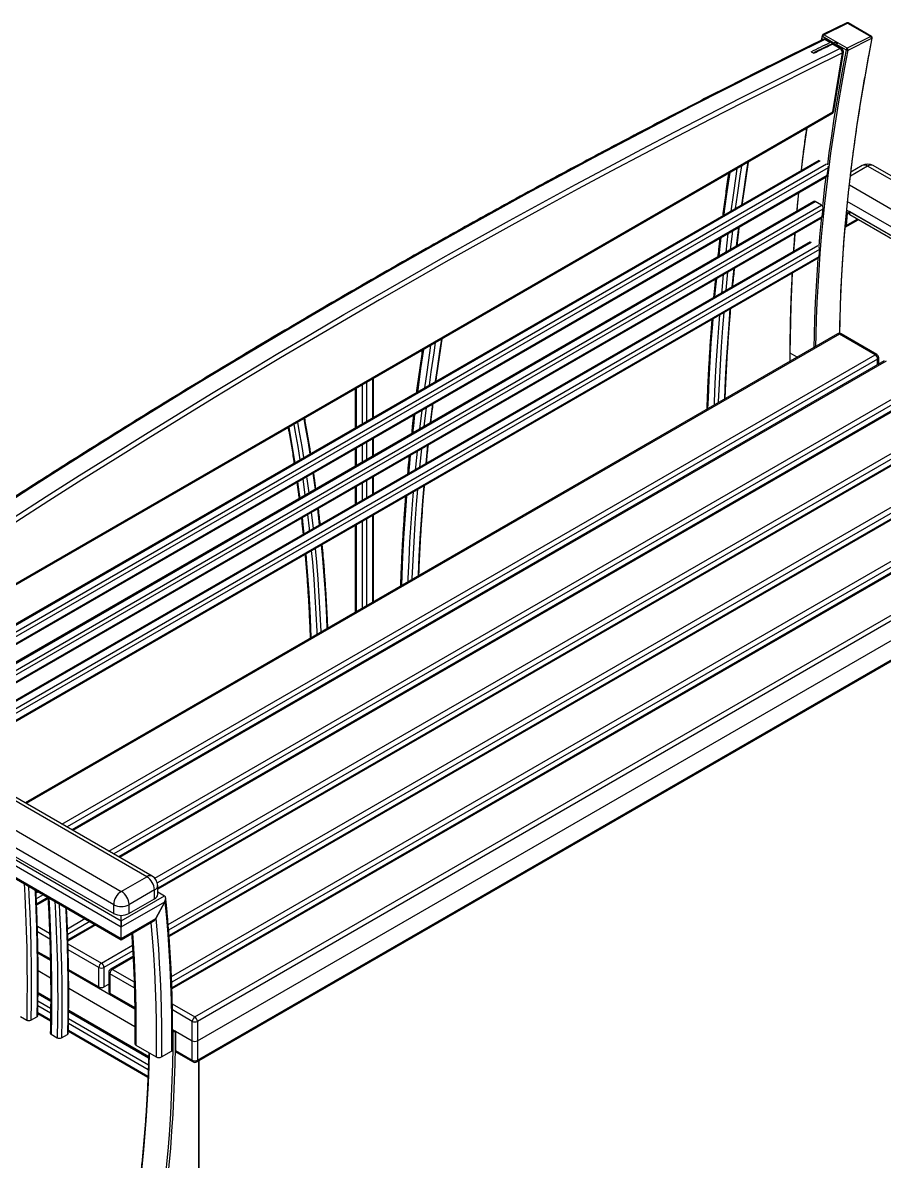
# Model space of a CAD drawing. Header units: millimetres. Extents: x 3058 to 8998, y -1361 to 2839.
# Drawn here: x 7140 to 8333, y 183 to 1761 of the extents above; entities that cross this region are included whole.
import ezdxf

# ---------------------------------------------------------------- set-up
doc = ezdxf.new("R2010")
doc.units = ezdxf.units.MM

# ---------------------------------------------------------------- blocks, each defined once
blk = doc.blocks.new('izometria')
for p, q in [((-2822.4, 1990.7), (-2855.4, 1974.5)), ((-2854.4, 1974.4), (-2821.4, 1990.6)), ((-2821.4, 1990.6), (-2788.9, 1971.9)), ((-2788, 1971.9), (-2820.5, 1990.7)), ((-2856.4, 1973.1), (-2857.7, 1966.8)), ((-2856.8, 1967.2), (-2855.8, 1972.3)), ((-2855.8, 1972.3), (-2840.1, 1963.3)), ((-2821.8, 1955.6), (-2854.4, 1974.4)), ((-2788.9, 1971.9), (-2821.8, 1955.6)), ((-2867, 1950.1), (-2838.4, 1964.1)), ((-2845.9, 1963.5), (-2853, 1967.6)), ((-2843.7, 1963.6), (-2850.8, 1967.7)), ((-2831.8, 1955.4), (-2842.4, 1961.5)), ((-2829.5, 1955.5), (-2840.1, 1961.6)), ((-2838.9, 1960.8), (-2835.6, 1962.4)), ((-2838.4, 1964.1), (-2835.6, 1962.4)), ((-2836, 1960.9), (-2823.3, 1953.6)), ((-2835.6, 1962.4), (-2835.7, 1961.8)), ((-2820.5, 1953.1), (-2787.6, 1969.4)), ((-2871.8, 1950.8), (-2868.2, 1948.8)), ((-2867.1, 1949.3), (-2867, 1950.1)), ((-2867, 1950.1), (-2866.3, 1949.7)), ((-2841.6, 1867.5), (-2828.5, 1949.1)), ((-2840.2, 1868.8), (-2827.1, 1950.3)), ((-4098.4, 1140.3), (-2842.7, 1865.2)), ((-4097.3, 1142.6), (-2841.6, 1867.5)), ((-2861.3, 1800.3), (-4093.9, 1088.8)), ((-4093.7, 1087.5), (-2859.2, 1800.2)), ((-4092.3, 1078.5), (-2850.7, 1795.3)), ((-4091.1, 1072.7), (-2847.9, 1790.4)), ((-2849.4, 1779.7), (-2847.9, 1790.4)), ((-2793.5, 1792.4), (-2817.3, 1778.6)), ((-2801, 1793.2), (-2816.7, 1784.1)), ((-2439.9, 1588.3), (-2793.5, 1792.4)), ((-2432.4, 1589.1), (-2786, 1793.2)), ((-4089.9, 1062.2), (-2850.7, 1777.6)), ((-4089.6, 1063.8), (-2849.4, 1779.7)), ((-2818.8, 1766.2), (-2475.3, 1567.9)), ((-2868.1, 1743.3), (-4086.8, 1039.8)), ((-4086.7, 1038.5), (-2866, 1743.2)), ((-4085.5, 1029.4), (-2857.5, 1738.3)), ((-2857.5, 1738.3), (-2866, 1743.2)), ((-2485.9, 1549.5), (-2821.8, 1743.4)), ((-4083.8, 1023.9), (-2855.1, 1733.1)), ((-4082.8, 1013.3), (-2857.8, 1720.4)), ((-4082.3, 1014.9), (-2856.6, 1722.5)), ((-2856.6, 1722.5), (-2855.1, 1733.1)), ((-2821.8, 1726.9), (-2823.2, 1710.1)), ((-2822.4, 1731.5), (-2485.9, 1537.3)), ((-2821.8, 1726.9), (-2819.7, 1728.1)), ((-2819.7, 1730), (-2819.7, 1726.9)), ((-2507.1, 1549.4), (-2818.2, 1729)), ((-2818.2, 1724.9), (-2818.2, 1729)), ((-2507.1, 1545.3), (-2818.2, 1724.9)), ((-2824.6, 1707.6), (-2806.4, 1718.1)), ((-2823.2, 1710.1), (-2807.9, 1718.9)), ((-2987, 1699), (-2990, 1672.9)), ((-2873.2, 1687.3), (-4081.2, 990)), ((-4081.1, 988.7), (-2871.1, 1687.2)), ((-4080.2, 979.4), (-2862.6, 1682.3)), ((-4074.6, 976.1), (-2859.9, 1677.3)), ((-2860.7, 1667.1), (-2859.9, 1677.3)), ((-4066.1, 971.2), (-2860.7, 1667.1)), ((-4064.9, 970.5), (-2861.8, 1665.1)), ((-2835.2, 1559.8), (-3960.4, 910.2)), ((-2832.7, 1559.5), (-3959, 909.3)), ((-2783.2, 1530.9), (-2832.7, 1559.5)), ((-2780.7, 1531.2), (-2830.2, 1559.8)), ((-3909.5, 880.8), (-2783.2, 1530.9)), ((-2901.2, 1533.8), (-2901.2, 1521.7)), ((-2891.1, 1527.5), (-2900.6, 1533)), ((-2900.6, 1522), (-2900.6, 1533)), ((-2779.7, 1524.8), (-3902.4, 876.7)), ((-2770.5, 1522.4), (-3895.7, 872.8)), ((-2768, 1522.2), (-3894.3, 872)), ((-2779.7, 1517.1), (-2779.7, 1524.8)), ((-2778.2, 1518), (-2778.2, 1526.8)), ((-3844.8, 843.4), (-2718.5, 1493.6)), ((-2715, 1487.5), (-3837.7, 839.3)), ((-2705.8, 1485.1), (-3831, 835.5)), ((-2703.3, 1484.8), (-3829.6, 834.6)), ((-3503.2, 1483.9), (-3503.2, 1429.8)), ((-3502, 1484.6), (-3502, 1430.5)), ((-3493.5, 1489.5), (-3493.5, 1435.4)), ((-3487.9, 1492.8), (-3487.9, 1438.6)), ((-3479.4, 1497.7), (-3479.4, 1443.5)), ((-3478.2, 1444.2), (-3478.2, 1498.3)), ((-3780.8, 805.6), (-2653.8, 1456.2)), ((-3411.2, 1454), (-3414.3, 1428)), ((-2650.3, 1450.1), (-3777.4, 799.4)), ((-2641.1, 1447.7), (-3776.9, 792)), ((-2638.6, 1447.5), (-3776.9, 790.3)), ((-3762.4, 741.6), (-2589.1, 1418.9)), ((-2585.6, 1412.8), (-3761.8, 733.8)), ((-2576.4, 1410.3), (-3761.2, 726.4)), ((-2573.9, 1410.1), (-3761.1, 724.8)), ((-3493.5, 1406.5), (-3493.5, 1382.3)), ((-3487.9, 1409.8), (-3487.9, 1385.6)), ((-3479.4, 1414.7), (-3479.4, 1390.5)), ((-3478.2, 1391.1), (-3478.2, 1415.4)), ((-3503.2, 1401), (-3503.2, 1376.7)), ((-3502, 1401.6), (-3502, 1377.4)), ((-3757.9, 669.5), (-2524.4, 1381.5)), ((-2520.9, 1375.4), (-3757.5, 661.5)), ((-2511.7, 1373), (-3757.3, 654)), ((-2509.2, 1372.8), (-3757.2, 652.3)), ((-3576, 1358.9), (-3572.9, 1336.5)), ((-3487.9, 1356.7), (-3487.9, 1332.5)), ((-3479.4, 1361.6), (-3479.4, 1337.4)), ((-3478.2, 1338.1), (-3478.2, 1362.3)), ((-3725.4, 613.5), (-2459.7, 1344.2)), ((-3503.2, 1347.9), (-3503.2, 1323.6)), ((-3502, 1348.6), (-3502, 1324.3)), ((-3493.5, 1353.5), (-3493.5, 1329.2)), ((-2456.2, 1338.1), (-3721.9, 607.4)), ((-3721.9, 580.4), (-2456.2, 1311.1)), ((-3478.2, 1188.6), (-3478.2, 1309.2)), ((-3503.2, 1294.8), (-3503.2, 1174.2)), ((-3502, 1295.5), (-3502, 1174.8)), ((-3493.5, 1300.4), (-3493.5, 1179.7)), ((-3487.9, 1303.7), (-3487.9, 1183)), ((-3479.4, 1308.6), (-3479.4, 1187.9)), ((-3722.9, 551.2), (-2457.2, 1281.9)), ((-3721.9, 553.5), (-2456.2, 1284.2)), ((-3791.9, 807.8), (-4145.5, 1011.9)), ((-3784.4, 808.6), (-4138, 1012.7)), ((-4180.8, 991.5), (-3827.3, 787.4)), ((-4216.2, 962.8), (-3827.3, 738.3)), ((-4208.8, 967), (-3827.3, 746.8)), ((-3837.9, 769), (-4191.4, 973.1)), ((-4216.2, 946.8), (-3827.3, 722.3)), ((-4191.4, 960.9), (-3837.9, 756.8)), ((-4214, 943.8), (-3827.3, 720.5)), ((-3827.3, 787.4), (-3791.9, 807.8)), ((-3781.3, 789.5), (-3816.7, 769)), ((-3781.3, 777.2), (-3781.3, 789.5)), ((-3776.9, 783.3), (-3776.9, 795.6)), ((-3945.5, 785.3), (-3942.5, 787)), ((-3935.4, 782.9), (-3945.1, 777.3)), ((-3929, 778.9), (-3944.7, 769.8)), ((-3928.9, 777.3), (-3944.7, 768.2)), ((-3827.3, 746.8), (-3767.4, 781.3)), ((-3827.3, 738.3), (-3767.1, 773)), ((-3816.7, 756.8), (-3781.3, 777.2)), ((-3767.1, 773), (-3779.5, 749.8)), ((-3776.9, 786.8), (-3767.4, 781.3)), ((-3837.9, 756.8), (-3837.9, 769)), ((-3816.7, 769), (-3816.7, 756.8)), ((-3779.5, 749.8), (-3767.1, 772.9)), ((-3901.9, 735.7), (-3877.8, 749.7)), ((-3870.7, 745.6), (-3901.6, 727.7)), ((-3864, 741.7), (-3901.3, 720.2)), ((-3827.3, 746.8), (-3827.3, 754.3)), ((-3827.3, 722.3), (-3779.5, 749.8)), ((-3827.3, 720.5), (-3783, 746.1)), ((-3943.6, 739.4), (-3926.7, 729.7)), ((-3926.4, 721.3), (-3943.4, 731.2)), ((-3862.6, 740.9), (-3901.3, 718.5)), ((-3827.3, 722.3), (-3827.3, 738.3)), ((-3901.2, 715), (-3854.8, 688.2)), ((-3854.8, 688.2), (-3812, 712.9)), ((-3942.8, 703.9), (-3925.6, 694)), ((-3925.6, 691.9), (-3942.8, 701.8)), ((-3858.4, 682.1), (-3901, 706.7)), ((-3811.5, 705), (-3851.3, 682.1)), ((-3811.1, 697.6), (-3842.1, 679.7)), ((-3811, 695.9), (-3839.6, 679.4)), ((-3900.4, 679.4), (-3858.4, 655.1)), ((-3858.4, 655.1), (-3858.4, 682.1)), ((-3851.3, 682.1), (-3851.3, 655.1)), ((-3839.6, 679.4), (-3809.5, 662)), ((-3925.2, 667.2), (-3942.6, 677.2)), ((-3808.7, 624.4), (-3900.4, 677.3)), ((-3844.6, 675.3), (-3844.6, 648.4)), ((-3843.2, 673.3), (-3843.2, 646.3)), ((-3809.3, 653.7), (-3843.2, 673.3)), ((-3925.1, 636.6), (-3942.7, 646.8)), ((-3808.5, 599.8), (-3900.2, 652.7)), ((-3851.3, 655.1), (-3844.6, 659)), ((-3942.8, 635.7), (-3925.2, 625.5)), ((-3942.7, 645.4), (-3925.1, 635.3)), ((-3843.2, 646.3), (-3808.7, 626.4)), ((-3756.7, 631.5), (-3725.4, 613.5)), ((-3943.1, 618.1), (-3925.4, 607.9)), ((-3943, 619.5), (-3925.4, 609.3)), ((-3942.9, 629.2), (-3925.2, 619)), ((-3900.3, 620.9), (-3789.5, 557)), ((-3789.4, 558.3), (-3900.2, 622.3)), ((-3729, 607.4), (-3756.5, 623.3)), ((-3966.9, 614.1), (-3958.4, 609.2)), ((-3952.8, 609.1), (-3944.3, 613.8)), ((-3900.4, 611.2), (-3789.8, 547.3)), ((-3900.4, 604.7), (-3790, 540.9)), ((-3729, 580.4), (-3729, 607.4)), ((-3721.9, 607.4), (-3721.9, 580.4)), ((-3924.5, 589.6), (-3916, 584.7)), ((-3910.3, 584.6), (-3901.9, 589.3)), ((-3900.6, 595), (-3790.4, 531.4)), ((-3900.6, 593.7), (-3790.5, 530)), ((-3756.3, 596.2), (-3729, 580.4)), ((-3756.3, 594.1), (-3755.5, 593.7)), ((-3752.3, 593.9), (-3752.7, 593.7)), ((-3752.3, 593.9), (-3729, 580.4)), ((-3752.3, 593.9), (-3752.3, 566.9)), ((-3807.1, 574.3), (-3779.1, 558.2)), ((-3729, 553.5), (-3729, 580.4)), ((-3721.9, 580.4), (-3721.9, 553.5)), ((-3771.8, 558.1), (-3757.9, 565.9)), ((-3752.3, 566.9), (-3729, 553.5)), ((-3751.3, 564.7), (-3727.9, 551.2)), ((-3720.1, 298.1), (-3720.1, 552.8)), ((-3719.6, 297.8), (-3719.6, 553.1))]:
    blk.add_line(p, q)
at = {"flags": 128}
for points in [[(-2853, 1967.6), (-2898.7, 1945.1), (-2944.5, 1922.2), (-2990.2, 1899.1), (-3036, 1875.7), (-3081.8, 1852), (-3127.6, 1828), (-3173.4, 1803.7), (-3219.2, 1779.1), (-3265, 1754.2), (-3310.8, 1729.1), (-3356.7, 1703.6), (-3402.5, 1677.9), (-3448.4, 1651.8), (-3494.2, 1625.5), (-3540.1, 1598.9), (-3585.9, 1572), (-3631.8, 1544.8), (-3677.6, 1517.3), (-3723.4, 1489.6), (-3769.3, 1461.6), (-3815.1, 1433.3), (-3860.9, 1404.7), (-3906.7, 1375.8), (-3952.5, 1346.6), (-3998.2, 1317.2)], [(-2871.8, 1950.8), (-2868.5, 1952.4), (-2865.3, 1954), (-2862.1, 1955.6), (-2858.8, 1957.2), (-2855.6, 1958.8), (-2852.4, 1960.4), (-2849.1, 1961.9), (-2845.9, 1963.5)], [(-2868.2, 1948.8), (-2865, 1950.4), (-2861.8, 1952), (-2858.5, 1953.5), (-2855.3, 1955.1), (-2852.1, 1956.7), (-2848.8, 1958.3), (-2845.6, 1959.9), (-2842.4, 1961.5)], [(-2787.6, 1969.4), (-2792.2, 1945.3), (-2796.6, 1921.3), (-2800.8, 1897.4), (-2804.7, 1873.5), (-2808.4, 1849.8), (-2811.8, 1826.1), (-2814.9, 1802.5), (-2817.8, 1779.1), (-2820.4, 1755.7), (-2822.8, 1732.4), (-2824.9, 1709.3), (-2826.8, 1686.3), (-2828.4, 1663.4), (-2829.8, 1640.6), (-2830.9, 1617.9), (-2831.7, 1595.4), (-2832.3, 1573), (-2832.5, 1560.4)], [(-3977, 1305), (-3931.2, 1334.4), (-3885.5, 1363.5), (-3839.7, 1392.4), (-3793.9, 1421), (-3748, 1449.3), (-3702.2, 1477.4), (-3656.4, 1505.1), (-3610.5, 1532.6), (-3564.7, 1559.7), (-3518.9, 1586.6), (-3473, 1613.3), (-3427.2, 1639.6), (-3381.3, 1665.6), (-3335.5, 1691.4), (-3289.6, 1716.8), (-3243.8, 1742), (-3198, 1766.9), (-3152.2, 1791.5), (-3106.4, 1815.7), (-3060.6, 1839.8), (-3014.8, 1863.5), (-2969, 1886.9), (-2923.2, 1910), (-2877.5, 1932.8), (-2831.8, 1955.4)], [(-2828.5, 1949.1), (-2874.2, 1926.6), (-2919.9, 1903.8), (-2965.7, 1880.6), (-3011.4, 1857.2), (-3057.2, 1833.5), (-3103, 1809.5), (-3148.8, 1785.3), (-3194.6, 1760.7), (-3240.4, 1735.8), (-3286.2, 1710.6), (-3332, 1685.2), (-3377.8, 1659.5), (-3423.6, 1633.4), (-3469.5, 1607.1), (-3515.3, 1580.5), (-3561.1, 1553.6), (-3606.9, 1526.5), (-3652.8, 1499), (-3698.6, 1471.3), (-3744.4, 1443.3), (-3790.2, 1415), (-3836, 1386.4), (-3881.8, 1357.5), (-3927.5, 1328.4), (-3973.3, 1299)], [(-2865.1, 1542.5), (-2864.8, 1558.4), (-2864.2, 1580.7), (-2863.3, 1603.2), (-2862.2, 1625.7), (-2860.8, 1648.4), (-2859.2, 1671.3), (-2857.3, 1694.2), (-2855.2, 1717.3), (-2852.9, 1740.4), (-2850.2, 1763.7), (-2847.4, 1787.1), (-2844.3, 1810.5), (-2840.9, 1834.1), (-2837.3, 1857.7), (-2833.5, 1881.5), (-2829.4, 1905.3), (-2825.1, 1929.2), (-2820.5, 1953.1)], [(-2823.3, 1953.6), (-2827.9, 1929.6), (-2832.2, 1905.7), (-2836.3, 1881.8), (-2840.1, 1858.1), (-2843.7, 1834.4), (-2847.1, 1810.8), (-2849.3, 1794)], [(-2885.1, 1786.6), (-2882.7, 1806.1), (-2879.6, 1829.6), (-2877.4, 1845.1)], [(-2984.6, 1783.3), (-2988.4, 1756.9), (-2992.1, 1730.3), (-2992.8, 1724.4)], [(-2974.5, 1789.1), (-2976.1, 1778.6), (-2980, 1752), (-2983, 1730.1)], [(-2968.2, 1792.7), (-2970.4, 1778.6), (-2974.3, 1752), (-2976.8, 1733.7)], [(-2959.6, 1797.7), (-2961.7, 1783.6), (-2965.6, 1757), (-2968.2, 1738.6)], [(-2851.5, 1777.2), (-2853.1, 1763.9), (-2855.7, 1740.6), (-2856.1, 1736.9)], [(-2891.2, 1730), (-2890.6, 1736.2), (-2888.6, 1755.8)], [(-2857.7, 1720.5), (-2858, 1717.5), (-2860.1, 1694.4), (-2861.3, 1681)], [(-2818.2, 1729), (-2818.8, 1729.4), (-2819.1, 1729.6)], [(-2972.2, 1707.5), (-2972.7, 1704), (-2975.4, 1681.4)], [(-2996.7, 1693.3), (-2998.6, 1677.5), (-2999.7, 1667.4)], [(-2980.8, 1702.5), (-2981.3, 1699), (-2984, 1676.5)], [(-2895.7, 1674.3), (-2894.5, 1690.2), (-2893.8, 1699.7)], [(-2862.5, 1664.7), (-2863.6, 1648.6), (-2865, 1625.8), (-2866.1, 1603.3), (-2867, 1580.8), (-2867.6, 1558.4), (-2867.9, 1540.9)], [(-2993.4, 1642.2), (-2995.6, 1620.3), (-2995.9, 1616.5)], [(-2987.4, 1645.7), (-2989.9, 1620.3), (-2989.9, 1619.9)], [(-2978.8, 1650.6), (-2981.4, 1625.2), (-2981.4, 1624.9)], [(-2900.6, 1533), (-2900.5, 1555), (-2900.1, 1577.2), (-2899.5, 1599.6), (-2898.6, 1622), (-2897.5, 1644.4)], [(-3002.9, 1636.7), (-3004.1, 1625.2), (-3005.4, 1611)], [(-2984.2, 1594.4), (-2985.9, 1573.3), (-2987.8, 1547.5), (-2989.4, 1521.8), (-2990.8, 1496.2), (-2992, 1470.8), (-2992, 1469.2)], [(-3008, 1580.7), (-3008.6, 1573.2), (-3010.5, 1547.4), (-3012.1, 1521.8), (-3013.5, 1496.2), (-3014.6, 1470.8), (-3015.1, 1455.9)], [(-2998.7, 1586.1), (-3000.1, 1568.3), (-3002, 1542.5), (-3003.6, 1516.9), (-3005, 1491.3), (-3006.1, 1465.9), (-3006.3, 1461)], [(-2992.7, 1589.5), (-2994.4, 1568.3), (-2996.3, 1542.6), (-2997.9, 1516.9), (-2999.3, 1491.3), (-3000.5, 1465.9), (-3000.5, 1464.3)], [(-3392.5, 1547.8), (-3394.6, 1533.7), (-3398.5, 1507.1), (-3401.1, 1488.8)], [(-3383.9, 1552.8), (-3386, 1538.7), (-3389.9, 1512.1), (-3392.4, 1493.7)], [(-3408.9, 1538.4), (-3412.7, 1511.9), (-3416.3, 1485.4), (-3417.1, 1479.5)], [(-3398.8, 1544.2), (-3400.4, 1533.7), (-3404.2, 1507), (-3407.2, 1485.2)], [(-3405.1, 1457.6), (-3405.5, 1454.1), (-3408.2, 1431.5)], [(-3396.5, 1462.5), (-3396.9, 1459.1), (-3399.7, 1436.5)], [(-3583.4, 1437.6), (-3581.2, 1426), (-3577.3, 1403.9), (-3574.8, 1388.5)], [(-3574.7, 1442.6), (-3572.6, 1431), (-3568.7, 1408.8), (-3566.2, 1393.4)], [(-3421, 1448.4), (-3422.8, 1432.6), (-3424, 1422.4)], [(-3595.4, 1430.7), (-3591.5, 1408.7), (-3587.9, 1386.4), (-3587.1, 1381.4)], [(-3588.5, 1434.6), (-3586.9, 1426), (-3583, 1403.8), (-3580, 1385.4)], [(-3403.1, 1405.7), (-3405.6, 1380.3), (-3405.7, 1379.9)], [(-3427.2, 1391.7), (-3428.3, 1380.2), (-3429.7, 1366.1)], [(-3417.7, 1397.3), (-3419.8, 1375.3), (-3420.2, 1371.5)], [(-3411.6, 1400.7), (-3414.2, 1375.4), (-3414.2, 1375)], [(-3570.7, 1362), (-3570.3, 1359), (-3567.6, 1339.5)], [(-3562.1, 1366.9), (-3561.7, 1363.9), (-3559, 1344.5)], [(-3583.2, 1354.8), (-3581.3, 1341.1), (-3580.2, 1332.3)], [(-3422.9, 1341.1), (-3424.4, 1323.4), (-3426.2, 1297.6), (-3427.9, 1272), (-3429.2, 1246.4), (-3430.4, 1221), (-3430.6, 1216.1)], [(-3417, 1344.6), (-3418.7, 1323.4), (-3420.6, 1297.6), (-3422.2, 1272), (-3423.6, 1246.4), (-3424.7, 1221), (-3424.8, 1219.4)], [(-3408.4, 1349.5), (-3410.2, 1328.4), (-3412.1, 1302.6), (-3413.7, 1276.9), (-3415.1, 1251.3), (-3416.2, 1225.9), (-3416.3, 1224.3)], [(-3432.3, 1335.8), (-3432.8, 1328.3), (-3434.7, 1302.5), (-3436.4, 1276.8), (-3437.7, 1251.3), (-3438.9, 1225.9), (-3439.4, 1211)], [(-3569.5, 1309.6), (-3567.3, 1290.3), (-3566.9, 1286.9)], [(-3564.2, 1312.7), (-3561.6, 1290.3), (-3561.6, 1289.9)], [(-3555.6, 1317.6), (-3553.1, 1295.2), (-3553, 1294.9)], [(-3576.9, 1305.3), (-3575.8, 1295.2), (-3574.4, 1282.5)], [(-3558.8, 1262.7), (-3557.1, 1243.6), (-3555.2, 1219.9), (-3553.5, 1196.2), (-3552.1, 1172.2), (-3551, 1148.1), (-3550.9, 1146.6)], [(-3550.3, 1267.6), (-3548.5, 1248.5), (-3546.7, 1224.8), (-3545, 1201.1), (-3543.6, 1177.1), (-3542.5, 1153), (-3542.5, 1151.5)], [(-3571.8, 1255.2), (-3571.2, 1248.4), (-3569.3, 1224.8), (-3567.7, 1201), (-3566.3, 1177.1), (-3565.2, 1153), (-3564.6, 1138.7)], [(-3564.2, 1259.6), (-3562.7, 1243.5), (-3560.8, 1219.9), (-3559.2, 1196.1), (-3557.8, 1172.2), (-3556.7, 1148.1), (-3556.5, 1143.4)], [(-3961.8, 798.2), (-3960.9, 781.6), (-3959.8, 757.5), (-3958.9, 733.1), (-3958.3, 708.6), (-3958, 684), (-3957.9, 659.2), (-3958, 634.3), (-3958.4, 609.2)], [(-3956, 794.8), (-3955.3, 781.6), (-3954.1, 757.4), (-3953.3, 733.1), (-3952.7, 708.6), (-3952.3, 683.9), (-3952.2, 659.1), (-3952.4, 634.2), (-3952.8, 609.1)], [(-3946.9, 789.6), (-3946.8, 786.4), (-3945.6, 762.2), (-3944.8, 737.9), (-3944.2, 713.3), (-3943.8, 688.7), (-3943.7, 663.8), (-3943.9, 638.9), (-3944.3, 613.8)], [(-3927.9, 778.6), (-3927, 762.1), (-3925.9, 737.9), (-3925, 713.5), (-3924.4, 689.1), (-3924, 664.4), (-3923.9, 639.6), (-3924.1, 614.7), (-3924.5, 589.6)], [(-3919.4, 773.7), (-3918.5, 757.2), (-3917.4, 733), (-3916.5, 708.6), (-3915.9, 684.2), (-3915.5, 659.5), (-3915.4, 634.7), (-3915.6, 609.8), (-3916, 584.7)], [(-3913.5, 770.3), (-3912.8, 757.1), (-3911.7, 732.9), (-3910.9, 708.6), (-3910.2, 684.1), (-3909.9, 659.5), (-3909.8, 634.7), (-3909.9, 609.7), (-3910.3, 584.6)], [(-3904.5, 765.1), (-3904.3, 761.9), (-3903.2, 737.7), (-3902.4, 713.4), (-3901.8, 688.8), (-3901.4, 664.2), (-3901.3, 639.3), (-3901.5, 614.4), (-3901.9, 589.3)], [(-3767.1, 772.9), (-3764.9, 750.6), (-3763, 728.2), (-3761.4, 705.6), (-3760.1, 682.8), (-3759.1, 659.7), (-3758.3, 636.5), (-3757.9, 613.1), (-3757.8, 589.6), (-3757.9, 565.9)], [(-3827.3, 738.3), (-3827.3, 739.2), (-3827.3, 740.2), (-3827.3, 741.3), (-3827.3, 742.5), (-3827.3, 743.7), (-3827.3, 744.8), (-3827.3, 745.8), (-3827.3, 746.8)], [(-3827.3, 746.8), (-3827.3, 745.8), (-3827.3, 744.8), (-3827.3, 743.7), (-3827.3, 742.5), (-3827.3, 741.3), (-3827.3, 740.2), (-3827.3, 739.2), (-3827.3, 738.3)], [(-3786.4, 744.1), (-3784.5, 723), (-3782.8, 700.1), (-3781.4, 676.9), (-3780.4, 653.5), (-3779.6, 630), (-3779.1, 606.2), (-3779, 582.3), (-3779.1, 558.2)], [(-3779.5, 749.8), (-3777.7, 729.2), (-3776, 708.4), (-3774.7, 687.4), (-3773.5, 666.2), (-3772.7, 644.9), (-3772.1, 623.4), (-3771.7, 601.8), (-3771.6, 580), (-3771.8, 558.1)], [(-3811.8, 729.5), (-3810.8, 716.2), (-3809.4, 693.1), (-3808.4, 669.7), (-3807.6, 646.1), (-3807.1, 622.4), (-3807, 598.4), (-3807.1, 574.3)], [(-3827.3, 720.5), (-3827.3, 720.5), (-3827.3, 720.7), (-3827.3, 721.1), (-3827.3, 721.6), (-3827.3, 722.3)], [(-3827.3, 722.3), (-3827.3, 721.5), (-3827.3, 721), (-3827.3, 720.6), (-3827.3, 720.5), (-3827.3, 720.5)], [(-3781.7, 266.7), (-3778.1, 290.8), (-3774.7, 314.8), (-3771.7, 338.7), (-3768.9, 362.5), (-3766.4, 386.2), (-3764.1, 409.7), (-3762.1, 433.2), (-3760.3, 456.5), (-3758.9, 479.7), (-3757.7, 502.8), (-3756.7, 525.7), (-3756, 548.5), (-3755.6, 571.2), (-3755.5, 593.7)], [(-3752.7, 593.7), (-3752.8, 571), (-3753.2, 548.2), (-3753.9, 525.2), (-3754.9, 502.1), (-3756.1, 478.8), (-3757.6, 455.4), (-3759.4, 431.9), (-3761.4, 408.3), (-3763.7, 384.5), (-3766.3, 360.6), (-3769.1, 336.6), (-3772.2, 312.5), (-3775.6, 288.3), (-3779.2, 264)], [(-3788.7, 563.7), (-3789.2, 544.8), (-3790.2, 521.9), (-3791.4, 498.9), (-3792.8, 475.8), (-3794.6, 452.6), (-3796.6, 429.2), (-3798.8, 405.7), (-3801.3, 382.1), (-3804.1, 358.4), (-3807.1, 334.6), (-3810.4, 310.7), (-3814, 286.7)]]:
    blk.add_lwpolyline(points, dxfattribs=at)
for centre, radius, start, end in [((-2821.5, 1989), 2, 60.0027, 116.2103), ((-2822, 1989.8), 1.04, 55.4238, 112.3451), ((-2820.9, 1989.9), 0.919, 63.5689, 121.9923), ((-2854.5, 1972.7), 2, 116.2103, 168.9391), ((-2855.5, 1973.2), 0.887, 184.2476, 250.7693), ((-2852.8, 1971.8), 3.07, 120.1476, 169.1169), ((-2855, 1973.6), 1.04, 55.4344, 112.3401), ((-2788.4, 1971.1), 0.919, 63.5689, 121.9923), ((-2790.5, 1969.4), 2.89, 358.3762, 56.854), ((-2789, 1970.2), 2, 0, 60.0027), ((-2853.3, 1963.4), 5, 60.0027, 116.0862), ((-2854.5, 1965.5), 2.61, 55.4576, 112.2912), ((-2851.8, 1965.6), 2.3, 63.6876, 121.6847), ((-2844.8, 1961.8), 2.08, 5.2894, 123.5203), ((-2841.2, 1959.5), 2.3, 63.6876, 121.6847), ((-2787.6, 1970), 0.654, 275.9167, 340.0623), ((-2789, 1970.2), 2, 348.7759, 0), ((-2830.6, 1953.4), 2.3, 63.6876, 121.6847), ((-2835.7, 1949.3), 7.22, 358.247, 56.8345), ((-2832, 1951.1), 5, 360, 60.0027), ((-2828.8, 1950.9), 1.8, 280.2864, 343.0721), ((-2832, 1951.1), 5, 350.8678, 360), ((-2820.3, 1953), 3.07, 120.1476, 169.1169), ((-2821.3, 1957.1), 4.07, 241.0209, 281.5073), ((-2823.4, 1953.2), 2.89, 358.3787, 56.8486), ((-2845.2, 1869.6), 5, 299.9973, 350.8678), ((-2844.1, 1867.3), 2.5, 305.5133, 5.7986), ((-2841.9, 1869.3), 1.8, 280.2876, 343.0731), ((-2793.5, 1780.2), 15, 60.0027, 119.9973), ((-2797.9, 1786.4), 7.48, 54.082, 114.6071), ((-2789.1, 1786.4), 7.48, 65.3932, 125.9177), ((-2817.2, 1727.2), 2.51, 185.6927, 245.6268), ((-2832.7, 1555.4), 5, 60.0027, 119.9973), ((-2834.2, 1557.5), 2.51, 54.3828, 114.3071), ((-2831.3, 1557.5), 2.51, 65.693, 125.6175), ((-2900.2, 1533.8), 0.954, 183.6227, 247.4254), ((-2781.8, 1528.9), 2.51, 65.693, 125.6175), ((-2787.4, 1524.5), 7.68, 2.6055, 57.3944), ((-2783.2, 1526.8), 5, 0, 60.0027), ((-2780.7, 1527.1), 2.51, 294.3751, 354.3044), ((-3787.5, 801.6), 7.66, 66.1856, 125.1253), ((-3804.2, 788.5), 22.9, 2.3869, 57.6133), ((-3791.9, 795.6), 15, 0, 60.0027), ((-3784.4, 796.3), 7.48, 294.0751, 354.6048), ((-3815, 768.1), 22.9, 122.3868, 177.6132), ((-3839.5, 768.1), 22.9, 2.3869, 57.6133), ((-3784.5, 784.2), 7.66, 294.8679, 353.812), ((-3827.3, 789.3), 22.9, 242.3909, 297.609), ((-3827.3, 777.1), 22.9, 242.3909, 297.609), ((-3850.7, 681.7), 7.68, 122.6052, 177.395), ((-3854.8, 688.9), 7.69, 242.6093, 297.3907), ((-3859, 681.7), 7.68, 2.6055, 57.3943), ((-3839.6, 675.3), 5, 119.9973, 180), ((-3835.5, 672.9), 7.68, 122.6052, 177.395), ((-3841.1, 677.4), 2.51, 54.3826, 114.3074), ((-3842.1, 675.6), 2.51, 185.6946, 245.6271), ((-3854.8, 661.9), 7.69, 242.6093, 297.3907), ((-3842.1, 648.6), 2.51, 185.6946, 245.6271), ((-3945, 615.5), 1.94, 292.8607, 352.9673), ((-3955.5, 614.8), 6.28, 242.431, 295.92), ((-3721.3, 607), 7.68, 122.6052, 177.395), ((-3725.4, 614.2), 7.68, 242.6091, 297.3909), ((-3729.6, 607), 7.68, 2.6053, 57.3945), ((-3923.7, 591.4), 1.95, 184.4952, 246.7388), ((-3913.1, 590.3), 6.28, 242.431, 295.92), ((-3902.6, 591.1), 1.94, 292.8607, 352.9673), ((-3806.1, 576.7), 2.54, 184.672, 246.5926), ((-3758.9, 568.2), 2.56, 293.4508, 353.4884), ((-3725.4, 587.2), 7.68, 242.6091, 297.3909), ((-3775.4, 565.3), 8.1, 242.4994, 296.4889), ((-3749.9, 566.7), 2.46, 173.6997, 234.9868), ((-3725.4, 560.3), 7.68, 242.6091, 297.3909), ((-3726.6, 553.2), 2.4, 172.7434, 235.9431), ((-3724.6, 553.3), 2.68, 307.6937, 3.6198), ((-3725.4, 555.5), 5, 240.0027, 299.9973)]:
    blk.add_arc(centre, radius, start, end)
for centre, major_axis, ratio, start_param, end_param in [((-2850.7, 1792), (-1.35, 3.81), 0.66655, 4.050434, 4.575921), ((-2852.2, 1781.4), (-1.35, 3.81), 0.66655, 3.264954, 4.050434), ((-2866.5, 1739.7), (-1.35, 3.81), 0.66655, 5.62123, 6.406547), ((-2858, 1734.8), (-1.35, 3.81), 0.66655, 4.050434, 5.62123), ((-2859.5, 1724.1), (-1.35, 3.81), 0.66655, 3.264954, 4.050434), ((-2825.4, 1729.1), (-2.14, 4.76), 0.634135, 3.991617, 4.710104), ((-2826.9, 1712.2), (-2.14, 4.76), 0.634135, 3.206138, 3.991617), ((-2862.8, 1678.9), (-1.71, 3.63), 0.625261, 3.979024, 4.756937), ((-2863.5, 1668.7), (-1.71, 3.63), 0.625261, 3.193545, 3.979024), ((-3770.7, 775.1), (3.2, 6.22), 0.606584, 4.683509, 6.254305), ((-3783.2, 751.9), (3.2, 6.22), 0.606584, 3.898029, 4.683509)]:
    blk.add_ellipse(centre, major_axis=major_axis, ratio=ratio, start_param=start_param, end_param=end_param)
for points, knots in [([(-2855.5, 1967.9), (-2863.1, 1964.1), (-2885.1, 1953.3), (-2921.7, 1935.2), (-2965.1, 1913.4), (-3008.5, 1891.4), (-3051.9, 1869.1), (-3095.4, 1846.5), (-3138.8, 1823.6), (-3182.3, 1800.5), (-3225.8, 1777.2), (-3269.3, 1753.6), (-3312.8, 1729.7), (-3356.3, 1705.5), (-3399.7, 1681.1), (-3443.2, 1656.5), (-3486.7, 1631.5), (-3530.2, 1606.4), (-3573.7, 1580.9), (-3617.2, 1555.2), (-3660.7, 1529.3), (-3704.2, 1503.1), (-3747.7, 1476.6), (-3791.2, 1449.9), (-3834.7, 1422.9), (-3878.1, 1395.7), (-3921.6, 1368.2), (-3965, 1340.5), (-4008.4, 1312.5), (-4051.8, 1284.3), (-4095, 1256), (-4123.7, 1236.9), (-4138, 1227.5)], [0, 0, 0, 0, 0.017835, 0.051721, 0.085607, 0.119492, 0.153378, 0.187264, 0.221149, 0.255035, 0.288921, 0.322806, 0.356692, 0.390578, 0.424463, 0.458349, 0.492234, 0.52612, 0.560006, 0.593891, 0.627777, 0.661662, 0.695548, 0.729433, 0.763319, 0.797205, 0.83109, 0.864975, 0.898861, 0.932746, 0.966632, 1, 1, 1, 1]), ([(-2820.4, 1751.3), (-2819.6, 1758.4), (-2818.1, 1772.8), (-2815.5, 1794.4), (-2812.6, 1816.3), (-2809.6, 1838.3), (-2806.3, 1860.4), (-2802.8, 1882.5), (-2799.1, 1904.7), (-2795.2, 1927), (-2791.2, 1948.7), (-2788.4, 1963), (-2787, 1969.8)], [0, 0, 0, 0, 0.099225, 0.200294, 0.301363, 0.402433, 0.503503, 0.604573, 0.705644, 0.806715, 0.907786, 1, 1, 1, 1]), ([(-2878.2, 1844.7), (-2879.1, 1838.6), (-2881, 1825.1), (-2883.5, 1805.6), (-2885.1, 1792.2), (-2885.8, 1786.2)], [0, 0, 0, 0, 0.311393, 0.690413, 1, 1, 1, 1]), ([(-2967.1, 1739.3), (-2966.7, 1742), (-2965.2, 1753.1), (-2962.4, 1772.5), (-2959.9, 1789.5), (-2958.6, 1798.1), (-2958.5, 1798.3)], [0, 0, 0, 0, 0.140389, 0.563943, 0.987499, 1, 1, 1, 1]), ([(-2986.1, 1782.4), (-2986.4, 1780.5), (-2988, 1770.2), (-2990.6, 1751.7), (-2993, 1733.9), (-2994.2, 1724.6), (-2994.3, 1723.5)], [0, 0, 0, 0, 0.0951882, 0.5213049, 0.9474237, 1, 1, 1, 1]), ([(-2889.3, 1755.4), (-2889.9, 1749.6), (-2890.8, 1741), (-2891.6, 1732.5), (-2891.8, 1729.6)], [0, 0, 0, 0, 0.666334, 1, 1, 1, 1]), ([(-2832, 1560.3), (-2831.8, 1567.2), (-2831.6, 1580.9), (-2831, 1601.8), (-2830.2, 1622.8), (-2829.1, 1643.9), (-2827.8, 1665.1), (-2826.3, 1686.4), (-2824.6, 1707.8), (-2823.2, 1723.8), (-2822.3, 1732.6), (-2822.1, 1734.3)], [0, 0, 0, 0, 0.121279, 0.242809, 0.364339, 0.48587, 0.607401, 0.728933, 0.850465, 0.971997, 1, 1, 1, 1]), ([(-2974.3, 1682), (-2973.7, 1687.3), (-2972.7, 1696), (-2971.6, 1704.7), (-2971.1, 1708.1)], [0, 0, 0, 0, 0.605658, 1, 1, 1, 1]), ([(-2998.2, 1692.5), (-2998.8, 1687.3), (-2999.8, 1678.6), (-3000.8, 1670), (-3001.1, 1666.5)], [0, 0, 0, 0, 0.60293, 1, 1, 1, 1]), ([(-2894.5, 1699.3), (-2894.6, 1697.7), (-2895.3, 1689.3), (-2895.9, 1680.8), (-2896.3, 1674)], [0, 0, 0, 0, 0.1819501, 1, 1, 1, 1]), ([(-2980.3, 1625.5), (-2979.6, 1633.1), (-2978.7, 1641.7), (-2977.8, 1650.3), (-2977.7, 1651.2)], [0, 0, 0, 0, 0.8915153, 1, 1, 1, 1]), ([(-2898.2, 1644.1), (-2898.4, 1639.4), (-2899, 1627.6), (-2899.8, 1608.9), (-2900.5, 1587.7), (-2901, 1566.6), (-2901.2, 1548.7), (-2901.2, 1537.8), (-2901.2, 1533.8)], [0, 0, 0, 0, 0.124633, 0.316, 0.507368, 0.698737, 0.890105, 1, 1, 1, 1]), ([(-3004.3, 1635.9), (-3004.6, 1633), (-3005.5, 1624.5), (-3006.3, 1615.9), (-3006.8, 1610.2)], [0, 0, 0, 0, 0.3290901, 1, 1, 1, 1]), ([(-2990.9, 1469.9), (-2990.7, 1472.9), (-2990.3, 1483.8), (-2989.4, 1502.7), (-2988.1, 1526.7), (-2986.5, 1550.9), (-2984.9, 1573.6), (-2983.6, 1588.4), (-2983.1, 1595.1)], [0, 0, 0, 0, 0.072058, 0.264567, 0.457077, 0.649588, 0.842099, 1, 1, 1, 1]), ([(-3009.4, 1579.9), (-3009.4, 1579.4), (-3010.1, 1570.7), (-3011.3, 1554), (-3012.9, 1529.7), (-3014.3, 1505.6), (-3015.4, 1481.5), (-3016.1, 1464.7), (-3016.4, 1456), (-3016.4, 1455.2)], [0, 0, 0, 0, 0.012107, 0.20569, 0.399274, 0.592858, 0.786443, 0.980029, 1, 1, 1, 1]), ([(-3391.3, 1494.4), (-3391, 1497.1), (-3389.5, 1508.2), (-3386.7, 1527.6), (-3384.2, 1544.5), (-3382.8, 1553.2), (-3382.8, 1553.4)], [0, 0, 0, 0, 0.140389, 0.563943, 0.987499, 1, 1, 1, 1]), ([(-3410.4, 1537.5), (-3410.7, 1535.6), (-3412.2, 1525.3), (-3414.8, 1506.7), (-3417.3, 1489), (-3418.5, 1479.7), (-3418.6, 1478.6)], [0, 0, 0, 0, 0.095188, 0.521305, 0.947424, 1, 1, 1, 1]), ([(-3398.5, 1437.1), (-3397.9, 1442.4), (-3396.9, 1451), (-3395.8, 1459.7), (-3395.4, 1463.2)], [0, 0, 0, 0, 0.605658, 1, 1, 1, 1]), ([(-3564.8, 1394.2), (-3565.3, 1397.1), (-3566.9, 1407.1), (-3569.7, 1423.5), (-3572.1, 1436.9), (-3573.3, 1443.4)], [0, 0, 0, 0, 0.17624, 0.602201, 1, 1, 1, 1]), ([(-3422.4, 1447.6), (-3423.1, 1442.4), (-3424.1, 1433.7), (-3425, 1425.1), (-3425.4, 1421.6)], [0, 0, 0, 0, 0.602929, 1, 1, 1, 1]), ([(-3596.2, 1430.2), (-3595.9, 1428.5), (-3594.3, 1419.9), (-3591.6, 1404.2), (-3589.2, 1389.5), (-3588.1, 1381.6), (-3587.9, 1380.9)], [0, 0, 0, 0, 0.1056, 0.529321, 0.953039, 1, 1, 1, 1]), ([(-3404.6, 1380.6), (-3403.8, 1388.2), (-3403, 1396.8), (-3402.1, 1405.4), (-3402, 1406.3)], [0, 0, 0, 0, 0.891515, 1, 1, 1, 1]), ([(-3428.6, 1390.9), (-3428.9, 1388.1), (-3429.8, 1379.5), (-3430.5, 1371), (-3431, 1365.3)], [0, 0, 0, 0, 0.32909, 1, 1, 1, 1]), ([(-3557.7, 1345.2), (-3558.4, 1350.3), (-3559.4, 1357.8), (-3560.5, 1365.3), (-3560.8, 1367.7)], [0, 0, 0, 0, 0.6754586, 1, 1, 1, 1]), ([(-3584.1, 1354.3), (-3583.4, 1349.7), (-3582.4, 1342.3), (-3581.5, 1334.7), (-3581.1, 1331.7)], [0, 0, 0, 0, 0.604941, 1, 1, 1, 1]), ([(-3415.1, 1225), (-3415, 1228), (-3414.6, 1238.8), (-3413.7, 1257.8), (-3412.4, 1281.8), (-3410.8, 1305.9), (-3409.1, 1328.7), (-3407.9, 1343.5), (-3407.3, 1350.2)], [0, 0, 0, 0, 0.072058, 0.264567, 0.457077, 0.649588, 0.842099, 1, 1, 1, 1]), ([(-3433.6, 1335), (-3433.7, 1334.5), (-3434.4, 1325.8), (-3435.6, 1309.1), (-3437.2, 1284.8), (-3438.6, 1260.6), (-3439.7, 1236.6), (-3440.4, 1219.8), (-3440.6, 1211.1), (-3440.6, 1210.2)], [0, 0, 0, 0, 0.012107, 0.20569, 0.399274, 0.592858, 0.786443, 0.980029, 1, 1, 1, 1]), ([(-3551.7, 1295.6), (-3552.5, 1302.9), (-3553.3, 1310.5), (-3554.3, 1318), (-3554.3, 1318.4)], [0, 0, 0, 0, 0.950991, 1, 1, 1, 1]), ([(-3577.8, 1304.8), (-3577.6, 1302.4), (-3576.7, 1294.8), (-3575.9, 1287.1), (-3575.4, 1282)], [0, 0, 0, 0, 0.320599, 1, 1, 1, 1]), ([(-3541.3, 1152.2), (-3541.4, 1155.2), (-3541.8, 1165.8), (-3542.7, 1184), (-3544.1, 1206.6), (-3545.6, 1229), (-3547.3, 1249.6), (-3548.5, 1262.7), (-3549, 1268.4)], [0, 0, 0, 0, 0.0767449, 0.2702938, 0.463843, 0.6573921, 0.8509411, 1, 1, 1, 1]), ([(-3572.8, 1254.6), (-3572.8, 1254.3), (-3572, 1246.7), (-3570.9, 1231.6), (-3569.2, 1209.3), (-3567.9, 1186.8), (-3566.7, 1164.2), (-3566, 1148), (-3565.7, 1139.2), (-3565.7, 1138.1)], [0, 0, 0, 0, 0.008292, 0.200842, 0.393391, 0.585939, 0.778488, 0.971036, 1, 1, 1, 1]), ([(-3943.1, 615.3), (-3943, 619.5), (-3942.8, 631.5), (-3942.6, 651.4), (-3942.5, 674.8), (-3942.7, 698.1), (-3943.1, 721.3), (-3943.7, 744.4), (-3944.5, 766.9), (-3945.3, 781.6), (-3945.6, 788.8)], [0, 0, 0, 0, 0.070424, 0.204216, 0.338008, 0.471801, 0.605594, 0.739387, 0.873181, 1, 1, 1, 1]), ([(-3929, 779.2), (-3928.6, 772.6), (-3927.8, 758.5), (-3926.9, 736.8), (-3926.1, 713.9), (-3925.5, 691), (-3925.2, 667.9), (-3925.1, 644.7), (-3925.2, 621.3), (-3925.4, 603.5), (-3925.6, 593.4), (-3925.7, 591.2)], [0, 0, 0, 0, 0.1078734, 0.2304264, 0.3529793, 0.4755325, 0.5980856, 0.720639, 0.8431926, 0.9657464, 1, 1, 1, 1]), ([(-3767.1, 772.9), (-3767.1, 773), (-3766.5, 774), (-3765.9, 775.8), (-3765.8, 778.1), (-3766.2, 779.7), (-3766.9, 780.6), (-3767.4, 781), (-3767.5, 781.1)], [0, 0, 0, 0, 0.041135, 0.36068, 0.590724, 0.769338, 0.918273, 1, 1, 1, 1]), ([(-3756.4, 567.9), (-3756.4, 571.5), (-3756.2, 582.1), (-3756.2, 599.4), (-3756.4, 619.8), (-3756.8, 640.1), (-3757.4, 660.3), (-3758.3, 680.3), (-3759.4, 700.2), (-3760.7, 720), (-3762.2, 739.6), (-3763.9, 758.7), (-3765.2, 771.2), (-3765.8, 777.3), (-3765.8, 777.3)], [0, 0, 0, 0, 0.05025, 0.145707, 0.241166, 0.336624, 0.432083, 0.527542, 0.623001, 0.718461, 0.81392, 0.909379, 0.999812, 1, 1, 1, 1]), ([(-3900.7, 590.8), (-3900.6, 595), (-3900.4, 607), (-3900.2, 626.9), (-3900.1, 650.3), (-3900.3, 673.6), (-3900.7, 696.8), (-3901.3, 719.9), (-3902.1, 742.4), (-3902.8, 757.1), (-3903.2, 764.3)], [0, 0, 0, 0, 0.070424, 0.204216, 0.338008, 0.471801, 0.605594, 0.739387, 0.873181, 1, 1, 1, 1]), ([(-3783.5, 745.9), (-3783.2, 746), (-3782.2, 746.4), (-3780.8, 747.8), (-3779.9, 749.2), (-3779.5, 749.8)], [0, 0, 0, 0, 0.178898, 0.61702, 1, 1, 1, 1]), ([(-3813.1, 728.7), (-3812.9, 725.7), (-3812.2, 716.3), (-3811.2, 700.3), (-3810.2, 680.6), (-3809.4, 660.7), (-3808.9, 640.7), (-3808.6, 620.5), (-3808.5, 600.6), (-3808.5, 585.9), (-3808.6, 577.9), (-3808.7, 576.5)], [0, 0, 0, 0, 0.059445, 0.190731, 0.322016, 0.453301, 0.584586, 0.715872, 0.847158, 0.971534, 1, 1, 1, 1]), ([(-3755.5, 593.7), (-3755.3, 593.6), (-3755, 593.4), (-3754.3, 593.3), (-3753.6, 593.4), (-3753.1, 593.5), (-3752.8, 593.6), (-3752.7, 593.7)], [0, 0, 0, 0, 0.2146962, 0.4293943, 0.6440929, 0.8587714, 1, 1, 1, 1]), ([(-3789.3, 564), (-3789.3, 563.7), (-3789.4, 556.4), (-3789.9, 542.1), (-3790.8, 521.1), (-3791.9, 500), (-3793.2, 478.7), (-3794.8, 457.4), (-3796.6, 436), (-3798.6, 414.4), (-3800.8, 392.8), (-3803.2, 371.1), (-3805.9, 349.2), (-3808.8, 327.3), (-3811.7, 306.7), (-3813.7, 293.4), (-3814.6, 287.5)], [0, 0, 0, 0, 0.003972, 0.081735, 0.159497, 0.23726, 0.315023, 0.392787, 0.47055, 0.548314, 0.626078, 0.703842, 0.781606, 0.859371, 0.937136, 1, 1, 1, 1])]:
    blk.add_open_spline(points, degree=3, knots=knots)

msp = doc.modelspace()

# ---------------------------------------------------------------- block references
msp.add_blockref('izometria', (11103.8, -230.35))

doc.saveas('drawing.dxf')
